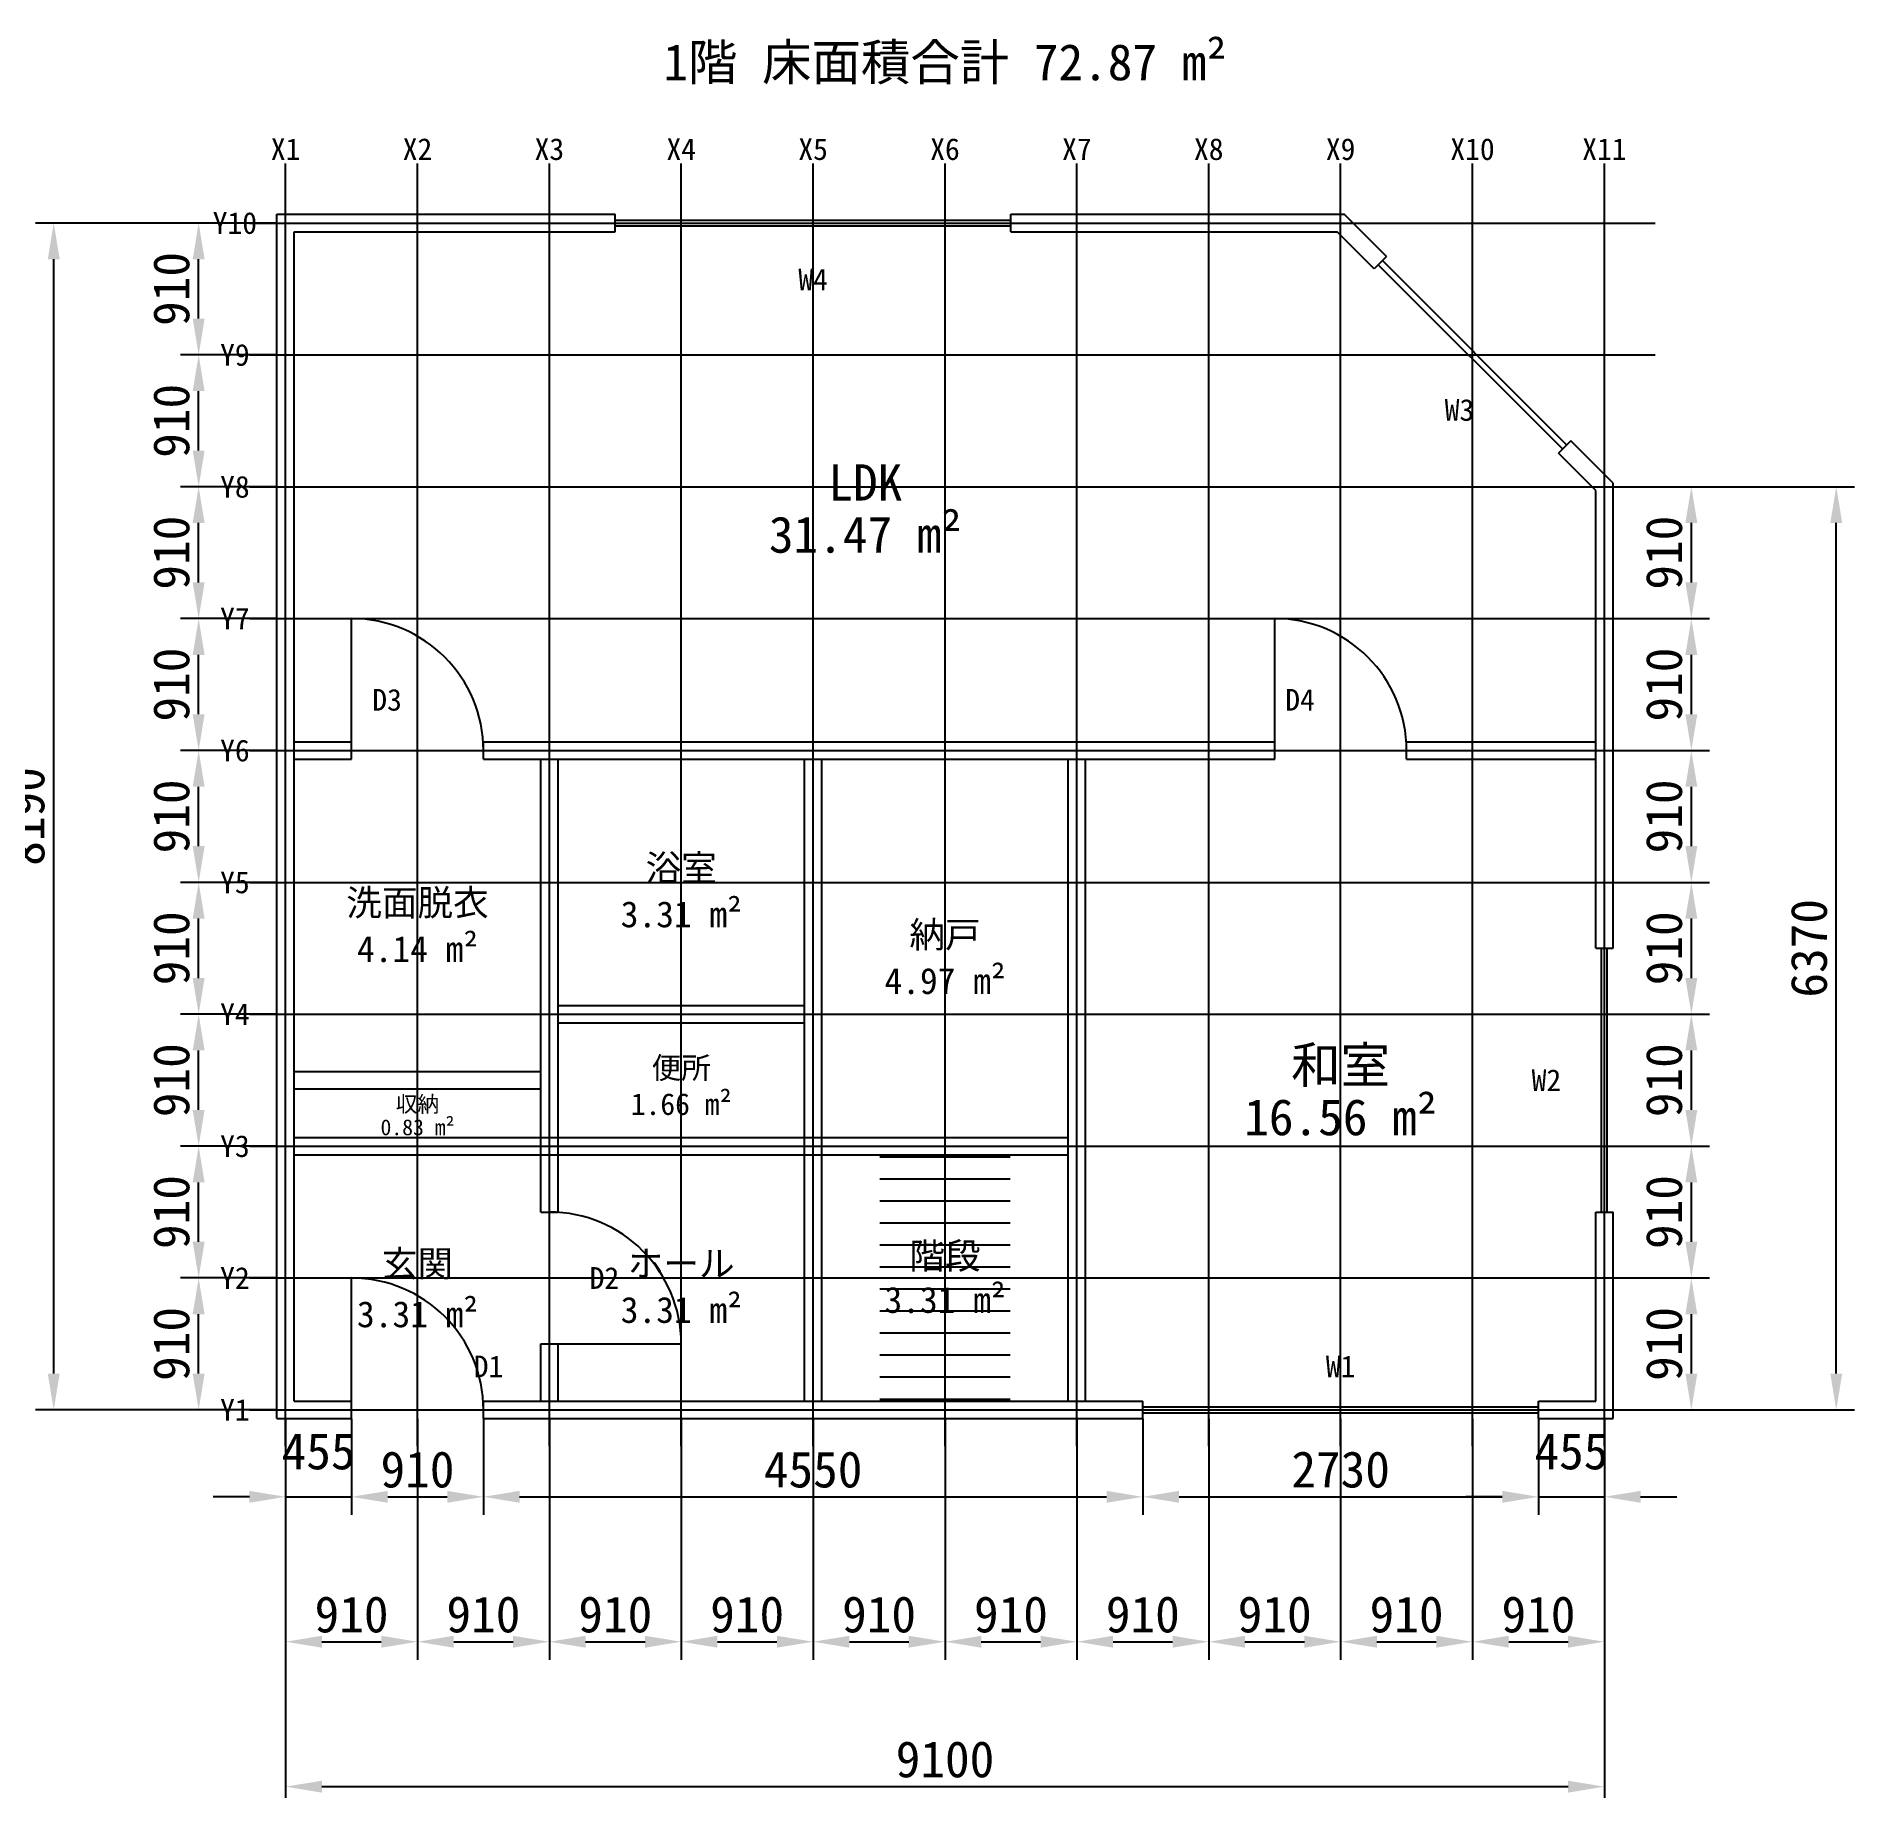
# Model space of a CAD drawing. Header units: millimetres. Extents: x -1720 to 10820, y -2600 to 9478.
import ezdxf
from ezdxf.enums import TextEntityAlignment as Align

# ---------------------------------------------------------------- set-up
doc = ezdxf.new("R2010")
doc.units = ezdxf.units.MM
doc.header["$LTSCALE"] = 100
for name, color, linetype in [('DIM', 6, 'Continuous'), ('GRID', 8, 'Continuous'), ('OPENING', 3, 'Continuous'), ('ROOM', 4, 'Continuous'), ('STAIR', 5, 'Continuous'), ('TEXT', 2, 'Continuous'), ('WALL', 7, 'Continuous')]:
    doc.layers.add(name, color=color, linetype=linetype)
doc.styles.get("Standard").update_dxf_attribs({"font": 'msgothic.ttc'})
doc.dimstyles.get("Standard").update_dxf_attribs({"dimscale": 100, "dimtxt": 2.5, "dimasz": 2.5, "dimexe": 1.25, "dimexo": 0.625, "dimtad": 1, "dimdec": 0, "dimdsep": 46, "dimtxsty": 'Standard', "dimcen": 2.5, "dimadec": 0, "dimazin": 0, "dimtfac": 1, "dimtdec": 0, "dimtmove": 0, "dimatfit": 3, "dimfxl": 1, "dimtolj": 1, "dimtzin": 0, "dimarcsym": 0})

msp = doc.modelspace()

# ---------------------------------------------------------------- linework, layer by layer
at = {"layer": 'GRID'}
for p, q in [((0, -250), (0, 8600)), ((910, -250), (910, 8600)), ((1820, -250), (1820, 8600)), ((2730, -250), (2730, 8600)), ((3640, -250), (3640, 8600)), ((4550, -250), (4550, 8600)), ((5460, -250), (5460, 8600)), ((6370, -250), (6370, 8600)), ((7280, -250), (7280, 8600)), ((8190, -250), (8190, 8600)), ((9100, -250), (9100, 8600)), ((-250, 8190), (9450, 8190)), ((-250, 7280), (9450, 7280)), ((-250, 6370), (9450, 6370)), ((-250, 5460), (9450, 5460)), ((-250, 4550), (9450, 4550)), ((-250, 3640), (9450, 3640)), ((-250, 2730), (9450, 2730)), ((-250, 1820), (9450, 1820)), ((-250, 910), (9450, 910)), ((-250, 0), (9450, 0))]:
    msp.add_line(p, q, dxfattribs=at)
at = {"layer": 'OPENING'}
for p, q in [((2275, 8210), (5005, 8210)), ((2275, 8170), (5005, 8170)), ((8812.254, 6629.4618), (7539.4618, 7902.254)), ((8840.5382, 6657.746), (7567.746, 7930.5382)), ((455, 4550), (455, 5460)), ((6825, 4550), (6825, 5460)), ((9080, 1365), (9080, 3185)), ((9120, 1365), (9120, 3185)), ((455, 0), (455, 910)), ((1820, 455), (2730, 455)), ((5915, 20), (8645, 20)), ((5915, -20), (8645, -20))]:
    msp.add_line(p, q, dxfattribs=at)
for centre in [(455, 4550), (6825, 4550), (1820, 455), (455, 0)]:
    msp.add_arc(centre, 910, 0, 90, dxfattribs=at)
at = {"layer": 'STAIR'}
for p, q in [((4100, 1747), (5000, 1747)), ((4100, 1595), (5000, 1595)), ((4100, 1443), (5000, 1443)), ((4100, 1291), (5000, 1291)), ((4100, 1139), (5000, 1139)), ((4100, 987), (5000, 987)), ((4100, 835), (5000, 835)), ((4100, 683), (5000, 683)), ((4100, 531), (5000, 531)), ((4100, 379), (5000, 379)), ((4100, 227), (5000, 227)), ((4100, 75), (5000, 75))]:
    msp.add_line(p, q, dxfattribs=at)
at = {"layer": 'WALL'}
for p, q in [((-60, 8250), (2275, 8250)), ((-60, -60), (-60, 8250)), ((2275, 8130), (2275, 8250)), ((5005, 8250), (7304.8528, 8250)), ((5005, 8130), (5005, 8250)), ((7596.0303, 7958.8225), (7304.8528, 8250)), ((60, 8130), (2275, 8130)), ((60, 60), (60, 8130)), ((5005, 8130), (7255.1472, 8130)), ((7511.1775, 7873.9697), (7255.1472, 8130)), ((7596.0303, 7958.8225), (7511.1775, 7873.9697)), ((8868.8225, 6686.0303), (8783.9697, 6601.1775)), ((9160, 6394.8528), (8868.8225, 6686.0303)), ((9040, 6345.1472), (8783.9697, 6601.1775)), ((9040, 3185), (9040, 6345.1472)), ((9160, 3185), (9160, 6394.8528)), ((60, 4610), (455, 4610)), ((455, 4490), (455, 4610)), ((1365, 4610), (6825, 4610)), ((1365, 4490), (1365, 4610)), ((6825, 4490), (6825, 4610)), ((7735, 4610), (9040, 4610)), ((7735, 4490), (7735, 4610)), ((60, 4490), (455, 4490)), ((1365, 4490), (6825, 4490)), ((1760, 1365), (1760, 4490)), ((1880, 1365), (1880, 4490)), ((3580, 60), (3580, 4490)), ((3700, 60), (3700, 4490)), ((5400, 60), (5400, 4490)), ((5520, 60), (5520, 4490)), ((7735, 4490), (9040, 4490)), ((9040, 3185), (9160, 3185)), ((1880, 2790), (3580, 2790)), ((1880, 2670), (3580, 2670)), ((60, 2335), (1760, 2335)), ((60, 2215), (1760, 2215)), ((60, 1880), (5400, 1880)), ((60, 1760), (5400, 1760)), ((1760, 1365), (1880, 1365)), ((9040, 60), (9040, 1365)), ((9040, 1365), (9160, 1365)), ((9160, -60), (9160, 1365)), ((1760, 60), (1760, 455)), ((1760, 455), (1880, 455)), ((1880, 60), (1880, 455)), ((60, 60), (455, 60)), ((455, -60), (455, 60)), ((1365, 60), (5915, 60)), ((1365, -60), (1365, 60)), ((5915, -60), (5915, 60)), ((8645, 60), (9040, 60)), ((8645, -60), (8645, 60)), ((-60, -60), (455, -60)), ((1365, -60), (5915, -60)), ((8645, -60), (9160, -60))]:
    msp.add_line(p, q, dxfattribs=at)

# ---------------------------------------------------------------- texts
at = {"layer": 'GRID'}
for s, p in [('X1', (0, 8700)), ('X2', (910, 8700)), ('X3', (1820, 8700)), ('X4', (2730, 8700)), ('X5', (3640, 8700)), ('X6', (4550, 8700)), ('X7', (5460, 8700)), ('X8', (6370, 8700)), ('X9', (7280, 8700)), ('X10', (8190, 8700)), ('X11', (9100, 8700)), ('Y10', (-350, 8190)), ('Y9', (-350, 7280)), ('Y8', (-350, 6370)), ('Y7', (-350, 5460)), ('Y6', (-350, 4550)), ('Y5', (-350, 3640)), ('Y4', (-350, 2730)), ('Y3', (-350, 1820)), ('Y2', (-350, 910)), ('Y1', (-350, 0))]:
    msp.add_text(s, height=150, dxfattribs=at).set_placement(p, align=Align.MIDDLE_CENTER)
at = {"layer": 'OPENING'}
for s, p in [('W4', (3640, 7800)), ('W3', (8100, 6900)), ('D3', (700, 4900)), ('D4', (7000, 4900)), ('W2', (8700, 2275)), ('D2', (2200, 910)), ('D1', (1400, 300)), ('W1', (7280, 300))]:
    msp.add_text(s, height=150, dxfattribs=at).set_placement(p, align=Align.MIDDLE_CENTER)
at = {"layer": 'ROOM'}
for s, height, p in [('LDK', 250, (4000, 6400)), ('31.47 m²', 250, (4000, 6040)), ('浴室', 180, (2730, 3740)), ('洗面脱衣', 180, (910, 3500)), ('3.31 m²', 180, (2730, 3420)), ('納戸', 180, (4550, 3280)), ('4.14 m²', 180, (910, 3180)), ('4.97 m²', 180, (4550, 2960)), ('和室', 250, (7280, 2380)), ('便所', 150, (2730, 2360)), ('収納', 110, (910, 2110)), ('1.66 m²', 150, (2730, 2110)), ('16.56 m²', 250, (7280, 2020)), ('0.83 m²', 110, (910, 1950)), ('階段', 180, (4550, 1063)), ('玄関', 180, (910, 1010)), ('ホール', 180, (2730, 1010)), ('3.31 m²', 180, (4550, 759)), ('3.31 m²', 180, (910, 660)), ('3.31 m²', 180, (2730, 690))]:
    msp.add_text(s, height=height, dxfattribs=at).set_placement(p, align=Align.MIDDLE_CENTER)
at = {"layer": 'TEXT'}
msp.add_text('1階 床面積合計 72.87 m²', height=250, dxfattribs=at).set_placement((4550, 9300), align=Align.MIDDLE_CENTER)

# ---------------------------------------------------------------- dimensions: what is measured, and where the dimension line sits
at = {"layer": 'DIM'}
for base, p1, p2 in [((-1600, 8190), (0, 0), (0, 8190)), ((-600, 8190), (0, 7280), (0, 8190)), ((-600, 7280), (0, 6370), (0, 7280)), ((-600, 6370), (0, 5460), (0, 6370)), ((9700, 6370), (9100, 5460), (9100, 6370)), ((10700, 6370), (9100, 0), (9100, 6370)), ((-600, 5460), (0, 4550), (0, 5460)), ((9700, 5460), (9100, 4550), (9100, 5460)), ((-600, 4550), (0, 3640), (0, 4550)), ((9700, 4550), (9100, 3640), (9100, 4550)), ((-600, 3640), (0, 2730), (0, 3640)), ((9700, 3640), (9100, 2730), (9100, 3640)), ((-600, 2730), (0, 1820), (0, 2730)), ((9700, 2730), (9100, 1820), (9100, 2730)), ((-600, 1820), (0, 910), (0, 1820)), ((9700, 1820), (9100, 910), (9100, 1820)), ((-600, 910), (0, 0), (0, 910)), ((9700, 910), (9100, 0), (9100, 910))]:
    msp.add_linear_dim(base=base, p1=p1, p2=p2, angle=90, dimstyle='Standard', dxfattribs=at).render()
for base, p1, p2 in [((455, -600), (0, 0), (455, 0)), ((910, -1600), (0, 0), (910, 0)), ((9100, -2600), (0, 0), (9100, 0)), ((1365, -600), (455, 0), (1365, 0)), ((1820, -1600), (910, 0), (1820, 0)), ((5915, -600), (1365, 0), (5915, 0)), ((2730, -1600), (1820, 0), (2730, 0)), ((3640, -1600), (2730, 0), (3640, 0)), ((4550, -1600), (3640, 0), (4550, 0)), ((5460, -1600), (4550, 0), (5460, 0)), ((6370, -1600), (5460, 0), (6370, 0)), ((8645, -600), (5915, 0), (8645, 0)), ((7280, -1600), (6370, 0), (7280, 0)), ((8190, -1600), (7280, 0), (8190, 0)), ((9100, -1600), (8190, 0), (9100, 0)), ((9100, -600), (8645, 0), (9100, 0))]:
    msp.add_linear_dim(base=base, p1=p1, p2=p2, dimstyle='Standard', dxfattribs=at).render()

doc.saveas('drawing.dxf')
